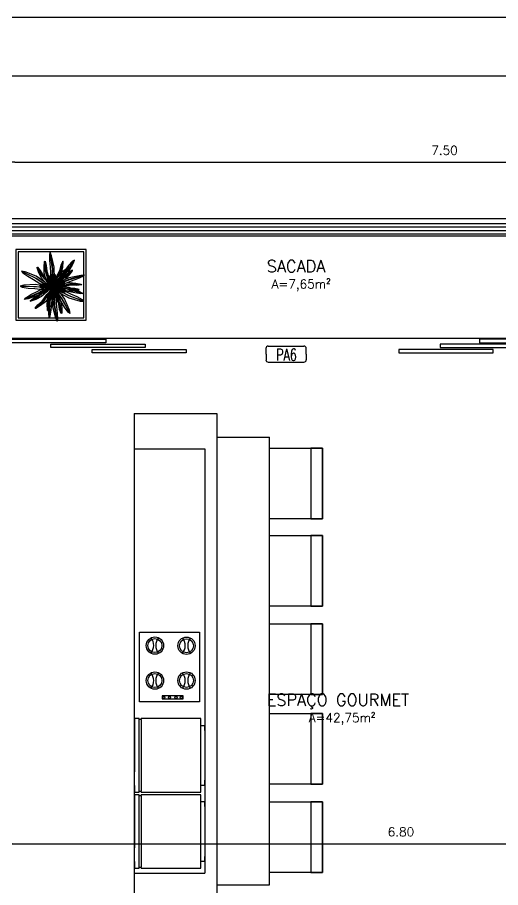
# Model space of a CAD drawing. Header units: millimetres. Extents: x 1658.6 to 1706.6, y -26.2 to 3.6.
# Drawn here: x 1670.55 to 1674.65, y -3.84 to 3.55 of the extents above; entities that cross this region are included whole.
import ezdxf
from ezdxf.enums import TextEntityAlignment as Align

# ---------------------------------------------------------------- set-up
doc = ezdxf.new("R2010")
doc.units = ezdxf.units.MM
doc.linetypes.add('DASHED2', pattern=[0.375, 0.25, -0.125])
for name, color, linetype in [('CERCADURA', 5, 'Continuous'), ('COTA', 11, 'Continuous'), ('EMVISTA', 2, 'Continuous'), ('ESQUADRIA', 2, 'Continuous'), ('HACHURIA', 11, 'Continuous'), ('INDICACOES', 2, 'Continuous'), ('MOBILIA 2', 11, 'Continuous'), ('MOBILIARIO', 21, 'Continuous'), ('PAREDE', 7, 'Continuous'), ('PISO', 1, 'Continuous'), ('PROJECAO', 1, 'DASHED2'), ('RP_MOBILIARIO', 21, 'Continuous'), ('RP_VEGETAÇÃO', 102, 'Continuous'), ('TEXTO 1', 3, 'Continuous'), ('TEXTO 2', 2, 'Continuous')]:
    doc.layers.add(name, color=color, linetype=linetype)
doc.styles.add('ROMANS', font='romans.shx')
doc.dimstyles.new('Copy of TICK50', dxfattribs={"dimtxt": 0.075, "dimasz": 0.0995, "dimexe": 0.18, "dimexo": 0.0625, "dimgap": 0.063, "dimtad": 1, "dimrnd": 0.005, "dimzin": 4, "dimdsep": 46, "dimtxsty": 'ROMANS', "dimblk1": 'TICK', "dimblk2": 'TICK', "dimsah": 1, "dimcen": 0.09, "dimse1": 1, "dimse2": 1, "dimclrd": 256, "dimclrt": 2, "dimaunit": 1, "dimadec": 4, "dimazin": 0, "dimtfac": 1, "dimtix": 1, "dimtmove": 2, "dimatfit": 3, "dimldrblk": 'TICK', "dimfxl": 0.18, "dimtfillclr": 256, "dimtolj": 1, "dimtzin": 0, "dimlwd": -1, "dimarcsym": 0})

# ---------------------------------------------------------------- blocks, each defined once
blk = doc.blocks.new('IND ESQUADRIAS')
for p, q in [((-0.256, 0.103), (-0.256, 0.176)), ((-0.227, 0.206), (0.227, 0.206)), ((0.256, 0.103), (0.256, 0.176)), ((-0.256, 0.103), (-0.256, 0.03)), ((-0.227, 0), (0.227, 0)), ((0.256, 0.103), (0.256, 0.03))]:
    blk.add_line(p, q)
for centre, start, end in [((-0.227, 0.176), 90, 180), ((0.227, 0.176), 0, 90), ((-0.227, 0.03), 180, 270), ((0.227, 0.03), 270, 0)]:
    blk.add_arc(centre, 0.0298, start, end)
at = {"linetype": 'ByBlock', "style": 'ROMANS', "width": 0.7}
blk.add_attdef('P01', text='', height=0.15, dxfattribs=at).set_placement((0.004, -0.025), align=Align.BOTTOM_CENTER)
blk = doc.blocks.new('GELADEIRA1')
for p, q in [((-0.2475, -0.0004), (-0.1975, 0)), ((0.2975, 0), (-0.1975, 0)), ((0.2975, 0), (0.3475, -0.0004)), ((-0.315, -0.0404), (-0.2475, -0.0404)), ((-0.315, -0.6325), (-0.315, -0.0404)), ((-0.2475, -0.0004), (-0.2475, -0.0404)), ((0.3475, -0.0404), (0.3475, -0.0004)), ((0.415, -0.0404), (0.415, -0.6325)), ((-0.315, -0.7), (-0.315, -0.6525)), ((-0.305, -0.6525), (-0.305, -0.6325)), ((0.405, -0.6325), (-0.305, -0.6325)), ((-0.305, -0.6525), (0.405, -0.6525)), ((0.405, -0.6325), (0.405, -0.6525)), ((0.415, -0.6525), (0.415, -0.7)), ((-0.2475, -0.7), (-0.315, -0.7)), ((-0.2475, -0.7), (-0.1125, -0.7)), ((0.415, -0.7), (-0.1125, -0.7))]:
    blk.add_line(p, q)
for points in [[(-0.2475, -0.0404), (0.3475, -0.0404)], [(0.3475, -0.0404), (0.415, -0.0404)], [(-0.315, -0.6325), (-0.305, -0.6325)], [(-0.315, -0.6525), (-0.305, -0.6525)], [(0.405, -0.6325), (0.415, -0.6325)], [(0.405, -0.6525), (0.415, -0.6525)]]:
    blk.add_lwpolyline(points)
blk = doc.blocks.new('A$C71B65A34')
for p, q in [((18.94, 60.68), (20.45, 59.34)), ((19.37, 57.17), (18.94, 60.68)), ((19.49, 59.55), (23.66, 48.46)), ((21.02, 55.59), (19.49, 59.55)), ((20.45, 59.34), (23.25, 54.29)), ((26.53, 59.71), (26.16, 57.73)), ((28.35, 56.68), (26.53, 59.71)), ((26.78, 58.48), (30.31, 47.17)), ((28.01, 54.41), (26.78, 58.48)), ((34.87, 58.4), (34.3, 54.14)), ((35.72, 49.03), (34.87, 58.4)), ((35.44, 58.11), (34.98, 58.46)), ((34.98, 58.46), (35.08, 57.97)), ((42.91, 59.83), (40.49, 54.59)), ((43.85, 60.11), (40.51, 48.74)), ((42.61, 56.04), (43.85, 60.11)), ((44.32, 61.28), (42.91, 59.83)), ((44.15, 57.74), (44.32, 61.28)), ((22.5, 46.4), (19.37, 57.17)), ((24.74, 46.11), (21.02, 55.59)), ((23.25, 54.29), (25.85, 48.38)), ((26.16, 57.73), (27.05, 52.02)), ((27.05, 52.02), (28.63, 45.76)), ((30.9, 44.65), (28.01, 54.41)), ((32.49, 46.26), (28.35, 56.68)), ((29.24, 44.71), (29.25, 50.7)), ((29.25, 50.7), (29.9, 55.9)), ((29.9, 55.9), (30.32, 56.29)), ((30.32, 56.29), (30.27, 55.79)), ((30.27, 55.79), (30.41, 46.93)), ((30.47, 46.82), (30.44, 56.23)), ((30.44, 56.23), (31.4, 52.04)), ((31.4, 52.04), (31.63, 46.65)), ((34.3, 54.14), (34.58, 48.74)), ((35.08, 57.97), (35.77, 49.14)), ((36.58, 53), (35.44, 58.11)), ((37.14, 47.04), (36.58, 53)), ((40.49, 54.59), (38.33, 48.5)), ((39.6, 46.32), (42.61, 56.04)), ((41.82, 46.78), (44.15, 57.74)), ((44.17, 46.7), (48.3, 49.92)), ((45.3, 45.22), (55.12, 50.61)), ((57.48, 51.01), (47.56, 44.53)), ((48.3, 49.92), (48.87, 49.9)), ((48.87, 49.9), (48.48, 49.58)), ((57.48, 50.02), (53.15, 46.2)), ((53.94, 48.65), (57.48, 51.01)), ((55.12, 50.61), (58.46, 51.79)), ((58.46, 51.79), (57.48, 50.02)), ((11.01, 46.58), (7.57, 47.44)), ((7.57, 47.44), (8.71, 45.78)), ((12.36, 44.74), (8.62, 46.75)), ((8.62, 46.75), (19.11, 41.24)), ((8.71, 45.78), (13.38, 42.37)), ((21.29, 42.13), (11.01, 46.58)), ((21.31, 39.87), (12.36, 44.74)), ((13.38, 42.37), (18.92, 39.05)), ((29.98, 35.86), (21.29, 42.13)), ((27.64, 37.01), (22.5, 46.4)), ((23.66, 48.46), (24.53, 46.05)), ((24.53, 46.05), (28.93, 37.83)), ((30.47, 35.27), (24.74, 46.11)), ((25.85, 48.38), (30.27, 39.34)), ((27.71, 42.47), (27.12, 41.3)), ((29.28, 41.2), (27.71, 42.47)), ((28.89, 42.96), (27.81, 42.57)), ((27.81, 42.57), (29.28, 41.2)), ((28.63, 45.76), (30.69, 35.91)), ((29.48, 41.2), (28.89, 42.96)), ((29.18, 43.06), (29.48, 41.2)), ((30.17, 42.86), (29.18, 43.06)), ((31.01, 38.03), (29.24, 44.71)), ((29.48, 40.8), (30.17, 42.86)), ((30.36, 42.47), (29.48, 40.8)), ((29.48, 40.8), (30.95, 41.79)), ((31.25, 41.59), (29.48, 40.8)), ((30.31, 47.17), (31.1, 44.74)), ((30.95, 41.79), (30.36, 42.47)), ((30.41, 46.93), (34.69, 30.88)), ((34.88, 30.62), (30.47, 46.82)), ((33.03, 32.58), (30.9, 44.65)), ((31.1, 44.74), (32.68, 35.54)), ((31.25, 40.8), (31.25, 41.59)), ((31.63, 46.65), (33.73, 39.43)), ((34.2, 35.69), (32.49, 46.26)), ((32.85, 32.48), (35.72, 49.03)), ((35.77, 49.14), (33.02, 32.76)), ((34.58, 48.74), (33.16, 41.36)), ((33.79, 31.59), (47.1, 41.83)), ((33.96, 28.52), (42.29, 43.1)), ((42.33, 43.21), (34.02, 28.84)), ((47.21, 41.88), (34.1, 31.69)), ((38.33, 48.5), (34.58, 39.16)), ((34.68, 35.09), (39.6, 46.32)), ((35.19, 42.01), (34.81, 41.02)), ((36.91, 40.69), (35.19, 42.01)), ((36.77, 42.43), (35.53, 41.96)), ((35.53, 41.96), (36.91, 40.69)), ((36.01, 40.22), (37.14, 47.04)), ((39.82, 46.28), (36.03, 37.75)), ((36.16, 35.02), (45.49, 42.96)), ((36.46, 36.49), (39.93, 42.47)), ((37.06, 40.42), (36.77, 42.43)), ((36.9, 42.43), (37.06, 40.42)), ((37.97, 41.99), (36.9, 42.43)), ((37.2, 40.29), (37.97, 41.99)), ((38.25, 41.86), (37.2, 40.29)), ((37.24, 38.16), (45.3, 45.22)), ((37.38, 37.03), (41.82, 46.78)), ((38.84, 41.05), (38.25, 41.86)), ((45.39, 43.16), (38.32, 37.08)), ((42.99, 42.15), (39.38, 35.56)), ((40.51, 48.74), (39.82, 46.28)), ((39.93, 42.47), (44.17, 46.7)), ((46.07, 42.39), (40.03, 37.92)), ((47.95, 42.37), (40.09, 36.1)), ((42.29, 43.1), (48.92, 49.78)), ((48.48, 49.58), (42.33, 43.21)), ((46.64, 46.13), (42.99, 42.15)), ((47.56, 44.53), (45.39, 43.16)), ((45.49, 42.96), (53.94, 48.65)), ((49.51, 46.55), (46.07, 42.39)), ((48.92, 49.78), (46.64, 46.13)), ((46.8, 39.4), (50.42, 44.18)), ((47.1, 41.83), (52.81, 49.3)), ((52.68, 48.85), (47.21, 41.88)), ((53.15, 46.2), (47.95, 42.37)), ((52.81, 49.3), (49.51, 46.55)), ((50.42, 44.18), (53.04, 48.71)), ((52.94, 49.28), (52.68, 48.85)), ((53.04, 48.71), (52.94, 49.28)), ((0, 35.23), (1.93, 35.83)), ((3.23, 33.78), (0, 35.23)), ((5.44, 34.39), (1.25, 35.12)), ((1.25, 35.12), (12.9, 32.98)), ((1.93, 35.83), (7.7, 35.63)), ((14.07, 30.92), (3.23, 33.78)), ((15.48, 32.69), (5.44, 34.39)), ((7.77, 39.58), (7.33, 39.21)), ((7.33, 39.21), (7.83, 39.2)), ((16.7, 37.89), (7.37, 39.09)), ((7.37, 39.09), (11.4, 37.61)), ((7.7, 35.63), (14.11, 34.81)), ((13.01, 39.58), (7.77, 39.58)), ((7.83, 39.2), (16.6, 37.96)), ((11.4, 37.61), (16.73, 36.72)), ((18.95, 38.84), (13.01, 39.58)), ((14.11, 34.81), (24.13, 33.94)), ((16.6, 37.96), (31.99, 31.71)), ((32.23, 31.49), (16.7, 37.89)), ((16.73, 36.72), (23.63, 33.72)), ((18.92, 39.05), (27.33, 33.54)), ((25.35, 36.25), (18.95, 38.84)), ((19.11, 41.24), (21.39, 40.07)), ((31.35, 32.84), (21.31, 39.87)), ((21.39, 40.07), (29, 34.68)), ((23.63, 33.72), (31.88, 31.6)), ((24.13, 33.94), (32.16, 32.13)), ((24.73, 34.41), (26.61, 34.42)), ((25.08, 33.47), (24.73, 34.41)), ((24.77, 34.72), (24.99, 35.85)), ((26.61, 34.42), (24.77, 34.72)), ((24.99, 35.85), (26.58, 34.62)), ((25.07, 35.96), (26.13, 36.73)), ((26.58, 34.62), (25.07, 35.96)), ((27, 34.49), (25.08, 33.47)), ((30.03, 33.75), (25.35, 36.25)), ((25.5, 33.34), (27, 34.49)), ((26.27, 32.87), (25.5, 33.34)), ((26.13, 36.73), (26.44, 34.89)), ((27, 34.49), (26.27, 32.87)), ((26.28, 37.06), (27.31, 36.83)), ((26.44, 34.89), (26.28, 37.06)), ((26.51, 32.61), (27, 34.49)), ((26.69, 35.13), (26.58, 34.62)), ((26.58, 34.62), (27.03, 34.29)), ((27.31, 36.83), (26.61, 35.02)), ((26.61, 35.02), (27.32, 36.73)), ((27.27, 35.23), (26.69, 35.13)), ((28.99, 41.3), (26.83, 41.1)), ((26.83, 41.1), (27.22, 40.12)), ((28.42, 36.11), (27, 35.08)), ((27, 35.08), (28.65, 35.95)), ((27.03, 34.29), (27.58, 34.58)), ((27.12, 41.3), (28.99, 41.3)), ((27.22, 40.12), (28.89, 41.1)), ((27.23, 34.32), (27.29, 32.74)), ((27.48, 32.77), (27.23, 34.32)), ((27.56, 34.68), (27.27, 35.23)), ((28.89, 41.1), (27.32, 40.12)), ((27.32, 40.12), (28.1, 39.14)), ((27.32, 36.73), (28.42, 36.11)), ((27.33, 33.54), (34.77, 30.01)), ((29, 35.02), (27.42, 34.95)), ((27.42, 34.95), (29.13, 34.84)), ((27.56, 34.68), (29.29, 33.87)), ((28.87, 34), (27.56, 34.68)), ((33.29, 33.73), (27.56, 34.68)), ((27.58, 34.58), (27.87, 34.03)), ((31.99, 31.71), (27.64, 37.01)), ((27.87, 34.03), (28.45, 32.93)), ((28.1, 39.14), (28.89, 40.71)), ((28.89, 40.71), (28.3, 38.94)), ((28.3, 38.94), (29.28, 38.74)), ((29.29, 33.87), (28.63, 33.06)), ((28.65, 35.95), (29, 35.02)), ((28.79, 41), (29.28, 41.2)), ((28.79, 40.41), (28.79, 41)), ((29.38, 40.22), (28.79, 40.41)), ((29.13, 34.84), (28.87, 34)), ((28.93, 37.83), (32.78, 31.64)), ((29, 34.68), (34.66, 30.09)), ((29.09, 40.31), (29.48, 38.65)), ((29.28, 38.74), (29.09, 40.31)), ((29.28, 41.2), (29.68, 40.8)), ((29.38, 40.22), (30.46, 38.65)), ((30.26, 39.04), (29.38, 40.22)), ((31.25, 34.72), (29.38, 40.22)), ((29.68, 40.8), (29.48, 40.22)), ((29.48, 40.22), (30.07, 40.02)), ((29.48, 38.65), (30.26, 39.04)), ((29.68, 40.61), (31.25, 40.8)), ((31.25, 40.61), (29.68, 40.61)), ((34.69, 30.88), (29.98, 35.86)), ((31.88, 31.6), (30.03, 33.75)), ((30.07, 40.02), (31.25, 39.63)), ((30.27, 39.34), (32.85, 31.52)), ((30.46, 38.65), (31.15, 39.43)), ((32.85, 31.52), (30.47, 35.27)), ((30.69, 35.91), (33.45, 28.16)), ((32.9, 33.08), (31.01, 38.03)), ((31.25, 39.63), (31.25, 40.61)), ((32.92, 32.57), (31.25, 34.72)), ((34.58, 39.16), (32.58, 31.17)), ((32.58, 31.17), (34.68, 35.09)), ((36.03, 37.75), (32.65, 31.3)), ((32.68, 35.54), (33.44, 28.29)), ((33.16, 41.36), (32.88, 32.84)), ((32.88, 32.84), (34.58, 35.11)), ((33.02, 32.76), (37.24, 38.16)), ((40.09, 36.1), (33.02, 31.88)), ((33.02, 31.88), (36.16, 35.02)), ((38.32, 37.08), (33.11, 31.98)), ((33.21, 31.19), (48.22, 38.71)), ((35.69, 32.44), (33.29, 33.73)), ((48.32, 38.78), (33.43, 31.43)), ((33.43, 31.43), (37.38, 37.03)), ((41.62, 34.05), (33.54, 31.32)), ((33.54, 31.32), (35.23, 33.61)), ((33.73, 39.43), (34.82, 30.98)), ((33.89, 31.61), (34.12, 34.33)), ((34.02, 28.84), (34.2, 35.69)), ((40.03, 37.92), (34.05, 31.84)), ((34.12, 34.33), (36.47, 39.63)), ((39.38, 35.56), (34.17, 28.81)), ((34.3, 31.65), (36.46, 36.49)), ((34.58, 35.11), (36.01, 40.22)), ((34.88, 40.96), (34.8, 39.7)), ((34.8, 39.7), (36.44, 40.33)), ((34.81, 41.02), (36.7, 40.62)), ((36.44, 40.33), (34.81, 39.43)), ((34.81, 39.43), (35.4, 38.62)), ((36.7, 40.62), (34.88, 40.96)), ((35.23, 33.61), (39.71, 36.44)), ((35.4, 38.62), (36.32, 39.91)), ((36.32, 39.91), (35.48, 38.41)), ((35.48, 38.41), (36.32, 38.17)), ((35.62, 39.84), (37.45, 39.22)), ((35.69, 39.06), (35.62, 39.84)), ((37.28, 39.01), (35.69, 39.06)), ((35.71, 38.86), (37.28, 39.01)), ((35.8, 37.89), (35.71, 38.86)), ((36.94, 38.39), (35.8, 37.89)), ((35.9, 40.06), (36.42, 40.8)), ((37.45, 39.22), (35.9, 40.06)), ((36.68, 36.98), (35.92, 37.7)), ((36.17, 40.18), (36.57, 40.61)), ((36.47, 39.63), (36.17, 40.18)), ((36.47, 39.63), (36.2, 37.75)), ((36.2, 37.75), (37.24, 37.86)), ((36.26, 33), (37.61, 38.65)), ((36.32, 38.17), (36.47, 39.63)), ((36.42, 40.8), (37.45, 39.22)), ((37.08, 39.87), (36.54, 39.57)), ((36.54, 39.57), (36.84, 39.02)), ((36.57, 40.61), (37.06, 40.42)), ((36.58, 41.21), (37.54, 41.5)), ((37.45, 39.22), (36.58, 41.21)), ((37.61, 38.65), (36.68, 36.98)), ((36.84, 39.02), (37.44, 37.94)), ((36.84, 37.39), (37.61, 38.65)), ((37.66, 37.08), (36.84, 37.39)), ((36.85, 32.36), (41.35, 35.16)), ((36.94, 40), (38.84, 41.05)), ((38.72, 40.63), (36.94, 40)), ((36.94, 40), (38.69, 39.73)), ((38.77, 39.38), (36.94, 40)), ((37.51, 38.64), (36.94, 38.39)), ((36.95, 39.72), (38.24, 38.8)), ((38.11, 38.66), (36.95, 39.72)), ((37.06, 40.42), (37.08, 39.87)), ((37.61, 39.63), (37.26, 39.21)), ((37.26, 39.21), (37.51, 38.64)), ((37.54, 41.5), (37.42, 39.61)), ((37.42, 39.61), (37.84, 41.43)), ((37.44, 37.94), (38.11, 38.66)), ((38.95, 41.14), (37.61, 39.63)), ((37.61, 39.63), (39.06, 41.05)), ((38.12, 39.48), (37.61, 39.63)), ((37.61, 38.65), (38.18, 38.9)), ((37.89, 38.77), (37.66, 37.08)), ((37.84, 41.43), (38.95, 41.14)), ((37.84, 37.19), (37.89, 38.77)), ((38.8, 37.48), (37.84, 37.19)), ((39.76, 39.93), (37.9, 39.76)), ((37.9, 39.76), (40.07, 39.77)), ((38.01, 39.57), (39.67, 38.74)), ((39.77, 38.75), (38.01, 39.57)), ((38.05, 39.18), (38.8, 37.48)), ((38.98, 37.69), (38.05, 39.18)), ((38.18, 38.9), (38.12, 39.48)), ((38.24, 38.8), (38.77, 39.38)), ((38.69, 39.73), (38.72, 40.63)), ((39.67, 38.74), (38.98, 37.69)), ((39.06, 41.05), (39.76, 39.93)), ((40.25, 33.54), (39.18, 32.88)), ((39.71, 36.44), (45.91, 39.5)), ((39.75, 33), (40.38, 33.76)), ((40.07, 39.77), (39.77, 38.75)), ((41.02, 31.86), (40.25, 33.54)), ((41.29, 33.9), (40.26, 33.64)), ((40.26, 33.64), (41.02, 31.86)), ((40.38, 33.76), (41.59, 32.76)), ((40.5, 33.91), (41, 34.51)), ((41.59, 32.76), (40.5, 33.91)), ((41, 34.51), (41.87, 32.78)), ((41.21, 31.73), (41.29, 33.9)), ((41.44, 33.59), (41.21, 31.73)), ((41.35, 35.16), (46.8, 39.4)), ((41.36, 34.48), (42.25, 34.63)), ((41.87, 32.78), (41.36, 34.48)), ((42.54, 32.85), (41.44, 33.59)), ((48.28, 37.54), (41.62, 34.05)), ((41.87, 32.78), (42.65, 34.81)), ((42.25, 34.63), (41.87, 32.78)), ((43.53, 34.33), (42.12, 33.08)), ((42.12, 33.08), (43.7, 34.07)), ((42.65, 34.81), (43.53, 34.33)), ((43.7, 34.07), (44.28, 33.08)), ((45.91, 39.5), (51.78, 40.67)), ((48.22, 38.71), (57.44, 40.59)), ((53.53, 38.82), (48.28, 37.54)), ((56.97, 40.67), (48.32, 38.78)), ((51.78, 40.67), (57, 41.05)), ((57.44, 40.59), (53.53, 38.82)), ((57.47, 40.72), (56.97, 40.67)), ((57, 41.05), (57.47, 40.72)), ((3.05, 27.69), (4.82, 28.65)), ((6.5, 26.9), (3.05, 27.69)), ((4.3, 27.83), (16.14, 28)), ((8.54, 27.93), (4.3, 27.83)), ((4.82, 28.65), (10.52, 29.58)), ((17.69, 26.22), (6.5, 26.9)), ((18.72, 28.23), (8.54, 27.93)), ((10.9, 25.78), (10.48, 26.18)), ((10.48, 26.18), (10.98, 26.16)), ((10.52, 29.58), (16.96, 30.04)), ((10.52, 26.3), (14.63, 27.56)), ((19.91, 26.99), (10.52, 26.3)), ((16.12, 25.5), (10.9, 25.78)), ((10.98, 26.16), (19.8, 26.92)), ((12.9, 32.98), (15.42, 32.48)), ((24.77, 30.49), (14.07, 30.92)), ((14.63, 27.56), (20, 28.15)), ((15.42, 32.48), (24.73, 32.02)), ((27.72, 32.02), (15.48, 32.69)), ((22.1, 25.91), (16.12, 25.5)), ((16.14, 28), (18.7, 28.01)), ((16.96, 30.04), (26.96, 31.15)), ((28.27, 27.89), (17.69, 26.22)), ((18.27, 21.51), (31.55, 31.49)), ((31.86, 31.58), (18.38, 21.57)), ((18.7, 28.01), (27.93, 29.38)), ((30.86, 29.97), (18.72, 28.23)), ((24.24, 28.14), (18.72, 23.99)), ((19.4, 20.99), (25.52, 25.36)), ((19.8, 26.92), (35.51, 32.31)), ((35.76, 32.51), (19.91, 26.99)), ((20, 28.15), (27.05, 30.76)), ((21.51, 31.13), (21.1, 30.21)), ((21.1, 30.21), (22.99, 30.09)), ((22.99, 30.09), (21.13, 29.9)), ((21.13, 29.9), (21.28, 28.76)), ((21.28, 28.76), (22.94, 29.9)), ((22.94, 29.9), (21.36, 28.64)), ((21.36, 28.64), (22.38, 27.81)), ((23.37, 30.01), (21.51, 31.13)), ((22.73, 31.66), (21.93, 31.23)), ((21.93, 31.23), (23.37, 30.01)), ((28.64, 28.14), (22.1, 25.91)), ((22.38, 27.81), (22.78, 29.63)), ((22.78, 29.63), (22.51, 27.48)), ((22.51, 27.48), (23.55, 27.65)), ((23.37, 30.01), (22.73, 31.66)), ((22.94, 29.9), (23.41, 30.2)), ((23.03, 29.38), (22.94, 29.9)), ((22.95, 29.5), (23.57, 27.75)), ((23.55, 27.65), (22.95, 29.5)), ((22.99, 31.9), (23.37, 30.01)), ((23.75, 31.73), (22.99, 31.9)), ((23.6, 29.25), (23.03, 29.38)), ((23.34, 29.41), (24.93, 28.45)), ((24.7, 28.3), (23.34, 29.41)), ((23.41, 30.2), (23.94, 29.88)), ((23.57, 27.75), (24.7, 28.3)), ((23.6, 30.16), (23.75, 31.73)), ((23.94, 31.69), (23.6, 30.16)), ((23.92, 29.78), (23.6, 29.25)), ((28.21, 25.48), (23.61, 20.33)), ((23.65, 17.81), (34.72, 30.2)), ((35.01, 30.35), (23.75, 17.89)), ((23.76, 29.52), (25.48, 29.54)), ((25.34, 29.37), (23.76, 29.52)), ((23.92, 29.78), (25.69, 30.5)), ((29.69, 30.41), (23.92, 29.78)), ((25.26, 30.39), (23.92, 29.78)), ((24.9, 31.48), (23.94, 31.69)), ((23.94, 29.88), (24.26, 30.41)), ((28.79, 30.87), (24.24, 28.14)), ((24.26, 30.41), (24.9, 31.48)), ((24.73, 32.02), (32.02, 32.12)), ((31.55, 31.49), (24.77, 30.49)), ((24.93, 28.45), (25.34, 29.37)), ((25.69, 30.5), (25.07, 31.34)), ((30.88, 27.26), (25.22, 18.16)), ((25.48, 29.54), (25.26, 30.39)), ((25.52, 25.36), (31.6, 31.34)), ((27.29, 32.74), (26.51, 32.61)), ((26.96, 31.15), (35.19, 30.94)), ((27.05, 30.76), (35.41, 32.43)), ((27.27, 18.4), (32.12, 26.37)), ((28.1, 25.29), (27.43, 24.58)), ((28.45, 32.93), (27.48, 32.77)), ((33.8, 28.84), (27.48, 18.34)), ((32.16, 32.13), (27.72, 32.02)), ((27.93, 29.38), (35.06, 30.91)), ((28.69, 24.2), (28.1, 25.29)), ((32.14, 29.05), (28.21, 25.48)), ((34.72, 30.2), (28.27, 27.89)), ((29.35, 25.46), (28.31, 25.37)), ((33.45, 30.38), (28.64, 28.14)), ((31.6, 31.34), (28.79, 30.87)), ((31.48, 28.85), (29.05, 23.58)), ((29.05, 23.58), (29.35, 25.46)), ((29.22, 25.04), (29.05, 23.58)), ((30.06, 24.79), (29.22, 25.04)), ((32.16, 31.57), (29.69, 30.41)), ((30.01, 23), (34.79, 30.06)), ((30.12, 23.91), (30.33, 32.14)), ((30.33, 32.14), (31.31, 27.81)), ((30.36, 32.01), (30.96, 31.86)), ((31.89, 24.88), (30.36, 32.01)), ((35.19, 30.94), (30.86, 29.97)), ((35.51, 32.31), (30.88, 27.26)), ((30.93, 31.96), (43.38, 20.7)), ((30.96, 31.86), (33.68, 32.12)), ((43.46, 20.6), (31.08, 31.67)), ((31.08, 31.67), (33.38, 25.22)), ((31.22, 31.75), (32.23, 29.09)), ((38.27, 26.96), (31.22, 31.75)), ((31.31, 27.81), (33.04, 15.68)), ((34.77, 30.01), (31.35, 32.84)), ((31.36, 28.93), (34.07, 25.42)), ((34.64, 21.38), (31.36, 28.93)), ((31.44, 28.82), (32.05, 28.94)), ((35.84, 23.01), (31.44, 28.82)), ((31.76, 31.56), (31.48, 28.85)), ((32.02, 32.12), (31.76, 31.56)), ((31.97, 29.02), (48.02, 24.07)), ((32.05, 28.94), (34.4, 30.33)), ((32.12, 26.37), (36.3, 32.34)), ((34.79, 30.06), (32.14, 29.05)), ((32.78, 31.64), (32.16, 31.57)), ((32.23, 29.09), (35.79, 25.16)), ((32.23, 28.82), (37.05, 23.95)), ((48.13, 24.02), (32.23, 28.82)), ((40.74, 27.58), (32.33, 28.95)), ((32.33, 28.95), (34.36, 26.97)), ((32.65, 31.3), (33.27, 31.28)), ((34.82, 30.98), (32.9, 33.08)), ((33.11, 31.98), (32.92, 32.57)), ((33.45, 28.16), (33.03, 32.58)), ((33.27, 31.28), (35.82, 30.3)), ((33.37, 24.79), (36.38, 32.45)), ((33.38, 25.22), (35.05, 14.64)), ((33.44, 28.29), (33.97, 28.62)), ((35.41, 32.43), (33.45, 30.38)), ((33.5, 31.04), (37.94, 31.22)), ((41.56, 29.35), (33.5, 31.04)), ((33.64, 31.04), (33.89, 31.61)), ((40.93, 31.27), (33.64, 31.04)), ((33.68, 32.12), (39.32, 30.77)), ((36.38, 32.45), (33.8, 28.84)), ((35.17, 27.59), (33.81, 21.95)), ((33.97, 28.62), (36.63, 29.22)), ((34.05, 31.84), (36.85, 32.36)), ((34.07, 25.42), (40.77, 15.15)), ((34.1, 31.69), (40.86, 32.8)), ((34.17, 28.81), (34.3, 31.65)), ((34.36, 26.97), (39.25, 24.91)), ((34.4, 30.33), (40.09, 31.48)), ((34.66, 30.09), (34.8, 30.7)), ((34.8, 30.7), (36.26, 33)), ((35.06, 30.91), (34.91, 30.31)), ((34.91, 30.31), (35.17, 27.59)), ((36.3, 32.34), (35.69, 32.44)), ((35.79, 25.16), (40.94, 20.56)), ((35.82, 30.3), (41.61, 30.1)), ((36.63, 29.22), (41.57, 32.27)), ((39.32, 30.77), (37.42, 30.69)), ((37.42, 30.69), (37.71, 29.69)), ((38.79, 30.29), (37.83, 29.5)), ((37.83, 29.5), (38.65, 28.98)), ((37.94, 31.52), (37.85, 30.65)), ((37.85, 30.65), (39.32, 30.77)), ((39.56, 30.97), (37.94, 31.52)), ((37.94, 31.22), (50.19, 30.75)), ((38.82, 32.36), (38.13, 31.64)), ((38.13, 31.64), (39.56, 30.97)), ((43.75, 21.82), (38.27, 26.96)), ((40.09, 31.48), (38.39, 30.61)), ((38.39, 30.61), (39.08, 29.83)), ((40.22, 31.76), (38.52, 31.58)), ((38.52, 31.58), (38.81, 30.75)), ((38.96, 32.71), (38.64, 31.77)), ((38.64, 31.77), (40.22, 31.76)), ((38.65, 28.98), (39.49, 30.31)), ((39.27, 30.69), (38.79, 30.29)), ((38.81, 30.75), (40.09, 31.48)), ((40, 30.92), (38.82, 32.36)), ((39.49, 30.31), (38.82, 28.88)), ((38.82, 28.88), (39.48, 28.46)), ((40.63, 31.91), (38.96, 32.71)), ((40.34, 32.57), (39.09, 32.42)), ((39.09, 32.42), (40, 30.92)), ((39.18, 32.88), (40.63, 31.91)), ((39.8, 30.82), (39.27, 29.7)), ((39.66, 30.21), (39.27, 30.69)), ((39.27, 29.7), (40.24, 29.58)), ((39.32, 30.77), (39.8, 31.16)), ((39.48, 28.46), (39.76, 30.37)), ((40.2, 30.33), (39.66, 30.21)), ((39.73, 31.74), (39.7, 32.79)), ((41.57, 32.27), (39.73, 31.74)), ((40.91, 32.55), (39.75, 33)), ((39.76, 30.37), (41.14, 28.69)), ((40.7, 28.73), (39.76, 30.37)), ((39.76, 30.37), (39.81, 28.6)), ((39.8, 30.68), (40.35, 31.56)), ((40.07, 31.38), (39.8, 30.82)), ((39.8, 31.16), (40.3, 30.85)), ((41.61, 30.1), (39.8, 30.68)), ((39.81, 28.6), (40.7, 28.73)), ((40.63, 31.11), (40.07, 31.38)), ((40.08, 29.74), (40.23, 30.6)), ((41.79, 29.84), (40.08, 29.74)), ((40.09, 31.48), (40.36, 32.04)), ((40.1, 30.16), (41.9, 29.72)), ((41.83, 29.42), (40.1, 30.16)), ((40.14, 31.92), (41.57, 32.27)), ((40.49, 31.12), (40.14, 31.92)), ((40.2, 30.33), (42.12, 30.98)), ((40.3, 30.85), (40.2, 30.33)), ((42.15, 30.84), (40.2, 30.33)), ((40.23, 30.6), (41.61, 30.1)), ((40.23, 29.58), (41.79, 29.84)), ((40.7, 28.69), (40.23, 29.58)), ((40.24, 29.58), (40.44, 31.14)), ((40.39, 32.65), (40.33, 30.71)), ((40.33, 30.71), (40.34, 32.57)), ((40.36, 32.04), (40.94, 31.97)), ((41.43, 32.46), (40.39, 32.65)), ((40.44, 31.14), (40.43, 29.56)), ((40.43, 29.56), (41.21, 29.46)), ((40.44, 30.52), (41.43, 32.46)), ((41.44, 32.1), (40.44, 30.52)), ((41.86, 32.15), (40.49, 31.12)), ((40.51, 31.71), (41.45, 32)), ((41.23, 30.7), (40.51, 31.71)), ((41.07, 31.45), (40.63, 31.11)), ((40.66, 31.31), (42.61, 30.37)), ((42.2, 30.22), (40.66, 31.31)), ((40.66, 31.31), (41.44, 29.72)), ((41.21, 29.46), (40.66, 31.31)), ((42.22, 29.77), (40.7, 28.69)), ((40.71, 31.07), (41.86, 32.15)), ((41.59, 30.59), (40.71, 31.07)), ((47.88, 25.24), (40.74, 27.58)), ((40.86, 32.8), (51.57, 32.55)), ((41.49, 32.33), (40.91, 32.55)), ((50.25, 30.96), (40.93, 31.27)), ((40.94, 31.97), (41.07, 31.45)), ((40.95, 28.56), (42.22, 29.77)), ((42.11, 28.09), (40.95, 28.56)), ((41.05, 31.26), (42.87, 31.62)), ((42.93, 31.32), (41.05, 31.26)), ((41.07, 31.45), (42.54, 32.85)), ((42.62, 32.74), (41.07, 31.45)), ((41.14, 28.69), (41.83, 29.42)), ((41.58, 30.19), (41.23, 30.7)), ((42.12, 30.98), (41.44, 32.1)), ((41.44, 29.72), (42.2, 30.22)), ((41.45, 32), (41.9, 30.49)), ((41.71, 32.91), (41.49, 32.33)), ((51.6, 28.66), (41.56, 29.35)), ((41.57, 32.27), (42.15, 32.04)), ((42.09, 30.55), (41.58, 30.19)), ((42.26, 32.33), (41.59, 30.59)), ((41.61, 30.1), (41.97, 29.59)), ((41.64, 32.05), (42.39, 32.28)), ((41.9, 30.49), (41.64, 32.05)), ((42.27, 32.96), (41.71, 32.91)), ((41.86, 30.62), (42.26, 32.33)), ((43.09, 30.88), (41.86, 30.62)), ((41.9, 29.72), (42.15, 30.84)), ((41.97, 29.59), (42.53, 29.76)), ((42.58, 30.28), (42.09, 30.55)), ((42.6, 29.88), (42.11, 28.09)), ((42.14, 28), (42.6, 29.88)), ((43.19, 27.9), (42.14, 28)), ((42.15, 32.04), (42.52, 32.5)), ((42.39, 32.28), (42.15, 30.36)), ((42.15, 30.36), (42.66, 32.05)), ((43.49, 31.69), (42.15, 30.36)), ((42.15, 30.36), (43.92, 31.61)), ((44.28, 33.08), (42.27, 32.96)), ((42.27, 32.96), (44.29, 32.94)), ((42.52, 32.5), (42.27, 32.96)), ((42.51, 32.63), (43.09, 30.88)), ((43.17, 30.81), (42.51, 32.63)), ((44.39, 30.73), (42.52, 30.47)), ((42.52, 30.47), (44.38, 30.42)), ((42.53, 29.76), (42.58, 30.28)), ((42.56, 32.85), (44.1, 31.32)), ((44, 31.66), (42.56, 32.85)), ((42.58, 30.28), (44.25, 29.15)), ((44.32, 29.27), (42.58, 30.28)), ((42.61, 30.37), (42.93, 31.32)), ((42.87, 31.62), (42.62, 32.74)), ((42.66, 32.05), (43.49, 31.69)), ((42.76, 30.03), (43.19, 27.9)), ((43.3, 28.24), (42.76, 30.03)), ((44.1, 31.32), (43.17, 30.81)), ((44.25, 29.15), (43.3, 28.24)), ((43.92, 31.61), (44.39, 30.73)), ((44.29, 32.94), (44, 31.66)), ((44.38, 30.42), (44.32, 29.27)), ((53.27, 24.84), (47.88, 25.24)), ((50.19, 30.75), (60.26, 29.22)), ((52.77, 30.51), (50.25, 30.96)), ((51.57, 32.55), (62.45, 29.87)), ((58.02, 27.95), (51.6, 28.66)), ((64.46, 28.56), (52.77, 30.51)), ((63.79, 27.84), (58.02, 27.95)), ((60.26, 29.22), (64.46, 28.56)), ((62.45, 29.87), (65.71, 28.48)), ((65.71, 28.48), (63.79, 27.84)), ((15.03, 19.27), (12.33, 14.78)), ((18.38, 21.57), (12.55, 14.19)), ((12.55, 14.19), (15.89, 16.88)), ((12.69, 14.64), (18.27, 21.51)), ((18.72, 23.99), (15.03, 19.27)), ((15.89, 16.88), (19.4, 20.99)), ((23.75, 17.89), (19.47, 9.51)), ((19.52, 9.98), (23.65, 17.81)), ((23.61, 20.33), (20.91, 14.98)), ((25.22, 18.16), (21.5, 7.59)), ((22.22, 12.81), (24.86, 17.52)), ((27.48, 18.34), (23.25, 9.07)), ((24.86, 17.52), (30.01, 23)), ((26.27, 16.04), (27.27, 18.4)), ((28.57, 23.22), (26.66, 22.2)), ((26.66, 22.2), (27.23, 21.38)), ((27.29, 24.44), (26.75, 23.87)), ((26.75, 23.87), (28.57, 23.22)), ((26.83, 23.53), (26.78, 22.62)), ((26.78, 22.62), (28.57, 23.22)), ((28.57, 23.22), (26.83, 23.53)), ((27.23, 21.38), (28.3, 22.94)), ((28.57, 23.5), (27.29, 24.44)), ((27.43, 24.58), (28.57, 23.5)), ((28.3, 22.94), (27.51, 21.25)), ((27.51, 21.25), (28.57, 20.79)), ((28.43, 23.36), (28.98, 23.65)), ((28.45, 22.8), (28.43, 23.36)), ((28.45, 22.8), (28.71, 20.8)), ((28.57, 20.79), (28.45, 22.8)), ((28.94, 22.61), (28.45, 22.8)), ((28.46, 16.01), (33.37, 24.79)), ((28.59, 22.53), (30.29, 21.18)), ((29.94, 21.24), (28.59, 22.53)), ((28.98, 23.65), (28.69, 24.2)), ((28.71, 20.8), (29.94, 21.24)), ((28.8, 22.6), (30.61, 22.23)), ((30.68, 22.16), (28.8, 22.6)), ((29.34, 23.03), (28.94, 22.61)), ((29.05, 23.58), (29.34, 23.03)), ((29.07, 22.89), (30.71, 23.76)), ((30.72, 23.48), (29.07, 22.89)), ((29.2, 23.31), (30.06, 24.79)), ((30.14, 24.58), (29.2, 23.31)), ((31.23, 13.92), (30.12, 23.91)), ((30.71, 23.76), (30.14, 24.58)), ((30.29, 21.18), (30.68, 22.16)), ((30.61, 22.23), (30.72, 23.48)), ((31.92, 22.45), (31.5, 21.79)), ((31.5, 21.79), (33.42, 21.51)), ((33.42, 21.51), (31.65, 21.46)), ((31.65, 21.46), (31.78, 20.57)), ((33.42, 21.51), (31.74, 20.13)), ((31.74, 20.13), (32.46, 19.44)), ((31.78, 20.57), (33.42, 21.51)), ((33.26, 15.66), (31.89, 24.88)), ((33.36, 21.78), (31.92, 22.45)), ((32.55, 23.45), (32.03, 22.62)), ((32.03, 22.62), (33.36, 21.78)), ((32.46, 19.44), (33.21, 21.18)), ((33.34, 22.49), (32.55, 23.45)), ((33.74, 23.86), (32.74, 23.56)), ((33.21, 21.18), (32.76, 19.37)), ((32.76, 19.37), (33.89, 19.12)), ((33.25, 21.61), (33.73, 22.01)), ((33.37, 21.07), (33.25, 21.61)), ((33.73, 22.01), (33.34, 22.49)), ((33.37, 21.07), (34.02, 19.15)), ((33.89, 19.12), (33.37, 21.07)), ((33.89, 20.97), (33.37, 21.07)), ((33.57, 20.83), (35.5, 19.84)), ((35.15, 19.83), (33.57, 20.83)), ((33.7, 23.42), (33.81, 21.95)), ((34.57, 23.33), (33.7, 23.42)), ((33.81, 21.95), (33.74, 23.86)), ((33.76, 20.94), (35.61, 20.93)), ((35.69, 20.88), (33.76, 20.94)), ((33.81, 21.95), (34.21, 21.47)), ((34.21, 21.47), (33.89, 20.97)), ((33.97, 21.28), (35.41, 22.45)), ((35.47, 22.18), (33.97, 21.28)), ((34.01, 21.71), (34.57, 23.33)), ((34.68, 23.14), (34.01, 21.71)), ((34.02, 19.15), (35.15, 19.83)), ((39.87, 12.79), (34.64, 21.38)), ((35.41, 22.45), (34.68, 23.14)), ((35.61, 20.93), (35.47, 22.18)), ((35.5, 19.84), (35.69, 20.88)), ((40.98, 15.22), (35.84, 23.01)), ((37.05, 23.95), (43.03, 15.06)), ((39.25, 24.91), (45.87, 22.92)), ((40.94, 20.56), (46.29, 17.86)), ((43.38, 20.7), (51.76, 16.42)), ((51.29, 16.47), (43.46, 20.6)), ((48.47, 19.18), (43.75, 21.82)), ((45.87, 22.92), (51.86, 22.73)), ((46.29, 17.86), (51.22, 16.09)), ((48.02, 24.07), (57.42, 23.73)), ((56.98, 23.58), (48.13, 24.02)), ((51.76, 16.42), (48.47, 19.18)), ((51.86, 22.73), (57.07, 23.21)), ((57.42, 23.73), (53.27, 24.84)), ((57.47, 23.62), (56.98, 23.58)), ((57.07, 23.21), (57.47, 23.62)), ((12.33, 14.78), (12.42, 14.22)), ((12.42, 14.22), (12.69, 14.64)), ((20.91, 14.98), (19.14, 10.05)), ((19.14, 10.05), (19.34, 9.51)), ((19.34, 9.51), (19.52, 9.98)), ((19.47, 9.51), (22.22, 12.81)), ((21.5, 5.2), (26.27, 16.04)), ((23.25, 9.07), (21.5, 5.2)), ((22.47, 5.36), (25.54, 10.25)), ((25.54, 10.25), (28.46, 16.01)), ((31.69, 7.47), (31.23, 13.92)), ((33.04, 15.68), (33.34, 5.5)), ((33.27, 13.1), (33.26, 15.66)), ((33.45, 1.25), (33.27, 13.1)), ((35.05, 14.64), (34.37, 3.45)), ((43.01, 7.14), (39.87, 12.79)), ((40.77, 15.15), (45.34, 6.05)), ((42.07, 12.91), (40.98, 15.22)), ((47.23, 2.24), (42.07, 12.91)), ((43.03, 15.06), (47.14, 4.63)), ((51.22, 16.09), (51.76, 16.3)), ((51.76, 16.3), (51.29, 16.47)), ((21.5, 7.59), (20.89, 4.1)), ((20.89, 4.1), (22.47, 5.36)), ((32.62, 1.77), (31.69, 7.47)), ((33.59, 0), (32.62, 1.77)), ((33.34, 5.5), (33.45, 1.25)), ((34.37, 3.45), (33.59, 0)), ((46.26, 2.37), (43.01, 7.14)), ((45.34, 6.05), (47.23, 2.24)), ((47.88, 1.17), (46.26, 2.37)), ((47.14, 4.63), (47.88, 1.17))]:
    blk.add_line(p, q)
blk = doc.blocks.new('TICK')
at = {"layer": 'COTA'}
for p, q in [((0, 1.908), (0, -1.908)), ((-1, 0), (1, 0))]:
    blk.add_line(p, q, dxfattribs=at)
at = {"layer": 'COTA', "color": 2}
blk.add_line((0.5, 0.5), (-0.5, -0.5), dxfattribs=at)
blk = doc.blocks.new('*D96')
at = {"layer": 'COTA'}
blk.add_line((1670.5039, -3.4632), (1677.1049, -3.4632), dxfattribs=at)
at = {"layer": 'Defpoints', "color": 0}
for p in [(1677.2044, -3.4632), (1670.4044, -3.7285), (1677.2044, -5.188)]:
    blk.add_point(p, dxfattribs=at)
at = {"layer": 'COTA', "xscale": 0.0995, "yscale": 0.0995, "zscale": 0.0995, "rotation": 180}
blk.add_blockref('TICK', (1670.4044, -3.4632), dxfattribs=at)
at = {"layer": 'COTA', "xscale": 0.0995, "yscale": 0.0995, "zscale": 0.0995}
blk.add_blockref('TICK', (1677.2044, -3.4632), dxfattribs=at)
at = {"layer": 'COTA', "color": 2, "insert": (1673.8044, -3.3627), "char_height": 0.075, "attachment_point": 5, "style": 'ROMANS'}
blk.add_mtext('\\A1;6.80', dxfattribs=at)
blk = doc.blocks.new('*D47')
at = {"layer": 'COTA'}
blk.add_line((1670.5239, 2.321), (1677.8249, 2.321), dxfattribs=at)
at = {"layer": 'Defpoints', "color": 0}
for p in [(1677.9244, 2.321), (1670.4244, 1.802), (1677.9244, 1.712)]:
    blk.add_point(p, dxfattribs=at)
at = {"layer": 'COTA', "xscale": 0.0995, "yscale": 0.0995, "zscale": 0.0995, "rotation": 180}
blk.add_blockref('TICK', (1670.4244, 2.321), dxfattribs=at)
at = {"layer": 'COTA', "xscale": 0.0995, "yscale": 0.0995, "zscale": 0.0995}
blk.add_blockref('TICK', (1677.9244, 2.321), dxfattribs=at)
at = {"layer": 'COTA', "color": 2, "insert": (1674.1744, 2.4215), "char_height": 0.075, "attachment_point": 5, "style": 'ROMANS'}
blk.add_mtext('\\A1;7.50', dxfattribs=at)
blk = doc.blocks.new('DLSLS')
at = {"layer": 'MOBILIARIO'}
blk.add_lwpolyline([(474.0063, 18.3391), (474.4547, 18.3391), (474.4547, 17.7391), (474.0063, 17.7391)], dxfattribs=at)
blk.add_lwpolyline([(474.4547, 17.7391), (474.4547, 18.3391), (474.3564, 18.3391), (474.3564, 17.7391)], close=True, dxfattribs=at)
blk = doc.blocks.new('ESTRUTURA(20-03-2019)')
at = {"layer": 'PROJECAO', "color": 11}
blk.add_line((-30.1305, 15.6005), (-22.09, 15.6005), dxfattribs=at)

msp = doc.modelspace()

# ---------------------------------------------------------------- linework, layer by layer
at = {"layer": 'CERCADURA', "color": 11}
msp.add_line((1706.5537, 3.5499), (1658.5537, 3.5499), dxfattribs=at)
at = {"layer": 'CERCADURA', "color": 5}
msp.add_line((1706.0537, 3.0499), (1659.8037, 3.0499), dxfattribs=at)
at = {"layer": 'EMVISTA', "color": 1}
for p, q in [((1670.4594, 1.802), (1678.0144, 1.802)), ((1670.4594, 1.712), (1677.9244, 1.712))]:
    msp.add_line(p, q, dxfattribs=at)
at = {"layer": 'ESQUADRIA'}
for p, q in [((1670.4594, 1.772), (1677.9844, 1.772)), ((1670.4594, 1.742), (1677.9544, 1.742))]:
    msp.add_line(p, q, dxfattribs=at)
for points in [[(1670.4968, 0.8188), (1671.2968, 0.8188), (1671.2968, 0.7888), (1670.4968, 0.7888)], [(1675.2721, 0.8188), (1674.4721, 0.8188), (1674.4721, 0.7888), (1675.2721, 0.7888)], [(1670.8311, 0.7771), (1671.6311, 0.7771), (1671.6311, 0.7471), (1670.8311, 0.7471)], [(1674.9378, 0.7771), (1674.1378, 0.7771), (1674.1378, 0.7471), (1674.9378, 0.7471)], [(1671.1814, 0.7321), (1671.9814, 0.7321), (1671.9814, 0.7021), (1671.1814, 0.7021)], [(1674.5875, 0.7321), (1673.7875, 0.7321), (1673.7875, 0.7021), (1674.5875, 0.7021)]]:
    msp.add_lwpolyline(points, close=True, dxfattribs=at)
at = {"layer": 'HACHURIA'}
for p, q in [((1669.9339, 1.842), (1678.0544, 1.842)), ((1670.4394, 1.697), (1677.9044, 1.697))]:
    msp.add_line(p, q, dxfattribs=at)
at = {"layer": 'MOBILIA 2'}
for p, q in [((1671.5394, 0.187), (1671.5394, -4.013)), ((1672.2394, -0.013), (1672.6894, -0.013)), ((1671.5394, -0.113), (1672.1394, -0.113)), ((1671.5394, -3.713), (1672.1394, -3.713)), ((1672.2394, -3.813), (1672.6894, -3.813))]:
    msp.add_line(p, q, dxfattribs=at)
for points in [[(1671.5394, 0.187), (1672.2394, 0.187), (1672.2394, -4.013)], [(1672.6894, -3.813), (1672.6894, -0.013)], [(1672.1394, -0.113), (1672.1394, -3.713)], [(1671.5844, -2.258), (1671.5844, -1.668), (1672.0944, -1.668), (1672.0944, -2.258), (1671.5844, -2.258)]]:
    msp.add_lwpolyline(points, dxfattribs=at)
msp.add_lwpolyline([(1671.7752, -2.2332), (1671.9555, -2.2332), (1671.9555, -2.2081), (1671.7752, -2.2081)], close=True, dxfattribs=at)
for centre, radius in [((1671.715, -1.7816), 0.0736), ((1671.715, -1.7818), 0.0595), ((1671.9831, -1.7825), 0.0736), ((1671.9831, -1.7828), 0.0595), ((1671.715, -2.0787), 0.0736), ((1671.715, -2.0785), 0.0595), ((1671.9831, -2.0778), 0.0736), ((1671.9831, -2.0775), 0.0595), ((1671.7909, -2.2204), 0.00964), ((1671.8389, -2.2204), 0.00964), ((1671.8933, -2.2204), 0.00964), ((1671.9396, -2.2204), 0.00964)]:
    msp.add_circle(centre, radius, dxfattribs=at)
for centre, radius, start, end in [((1671.6052, -1.78), 0.0997, 318.18657, 39.94227), ((1671.8328, -1.7809), 0.1106, 143.41852, 216.58148), ((1671.8733, -1.7809), 0.0997, 318.18657, 39.94227), ((1672.1047, -1.7819), 0.1106, 143.41852, 216.58148), ((1671.6052, -2.0803), 0.0997, 320.05773, 41.81343), ((1671.8328, -2.0793), 0.1106, 143.41852, 216.58148), ((1671.8733, -2.0793), 0.0997, 320.05773, 41.81343), ((1672.1047, -2.0784), 0.1106, 143.41852, 216.58148)]:
    msp.add_arc(centre, radius, start, end, dxfattribs=at)
at = {"layer": 'PISO'}
msp.add_line((1670.4844, 0.827), (1675.2844, 0.827), dxfattribs=at)
at = {"layer": 'RP_MOBILIARIO', "color": 1}
for points in [[(1670.5338, 1.5796), (1670.5338, 0.9811), (1671.1323, 0.9811), (1671.1323, 1.5796)], [(1670.5543, 1.5591), (1670.5543, 1.0016), (1671.1118, 1.0016), (1671.1118, 1.5591)]]:
    msp.add_lwpolyline(points, close=True, dxfattribs=at)

# ---------------------------------------------------------------- block references
at = {"layer": 'INDICACOES', "xscale": 0.6666666666666666, "yscale": 0.6666666666666666, "zscale": 0.6666666666666666}
msp.add_blockref('IND ESQUADRIAS', (1672.8294, 0.6237), dxfattribs=at).add_auto_attribs({'P01': 'PA6'})
at = {"layer": 'MOBILIA 2'}
for p in [(1198.6832, -18.4448), (1198.6832, -19.185), (1198.6832, -19.9352), (1198.6832, -20.6956), (1198.6832, -21.4452)]:
    msp.add_blockref('DLSLS', p, dxfattribs=at)
at = {"layer": 'MOBILIA 2', "xscale": -0.855, "yscale": 0.855, "zscale": 0.855, "rotation": 270}
for p in [(1672.1394, -2.7559), (1672.1394, -3.4018)]:
    msp.add_blockref('GELADEIRA1', p, dxfattribs=at)
at = {"layer": 'PAREDE'}
msp.add_blockref('ESTRUTURA(20-03-2019)', (1700.1044, -13.7985), dxfattribs=at)
at = {"layer": 'RP_VEGETAÇÃO', "xscale": -0.0088920232029605, "yscale": 0.0088920232029605, "zscale": 0.0088920232029605, "rotation": 270}
msp.add_blockref('A$C71B65A34', (1670.5711, 0.9705), dxfattribs=at)

# ---------------------------------------------------------------- texts
at = {"layer": 'TEXTO 1', "style": 'ROMANS'}
for s, p in [('SACADA', (1672.6651, 1.3882)), ('ESPAÇO GOURMET', (1672.6651, -2.2922))]:
    msp.add_text(s, height=0.1, dxfattribs=at).set_placement(p)
at = {"layer": 'TEXTO 2', "style": 'ROMANS'}
for s, p in [('A=7,65m²', (1672.706, 1.2494)), ('A=42,75m²', (1673.0222, -2.431))]:
    msp.add_text(s, height=0.075, dxfattribs=at).set_placement(p)

# ---------------------------------------------------------------- dimensions: what is measured, and where the dimension line sits
at = {"layer": 'COTA'}
for base, p1, p2, picture, middle in [((1677.9244, 2.321), (1670.4244, 1.802), (1677.9244, 1.712), '*D47', (1674.1744, 2.4215)), ((1677.2044, -3.4632), (1670.4044, -3.7285), (1677.2044, -5.188), '*D96', (1673.8044, -3.3627))]:
    dim = msp.add_linear_dim(base=base, p1=p1, p2=p2, dimstyle='Copy of TICK50', dxfattribs=at)
    dim.commit()
    dim.dimension.update_dxf_attribs({"geometry": picture, "text_midpoint": middle})

doc.saveas('drawing.dxf')
